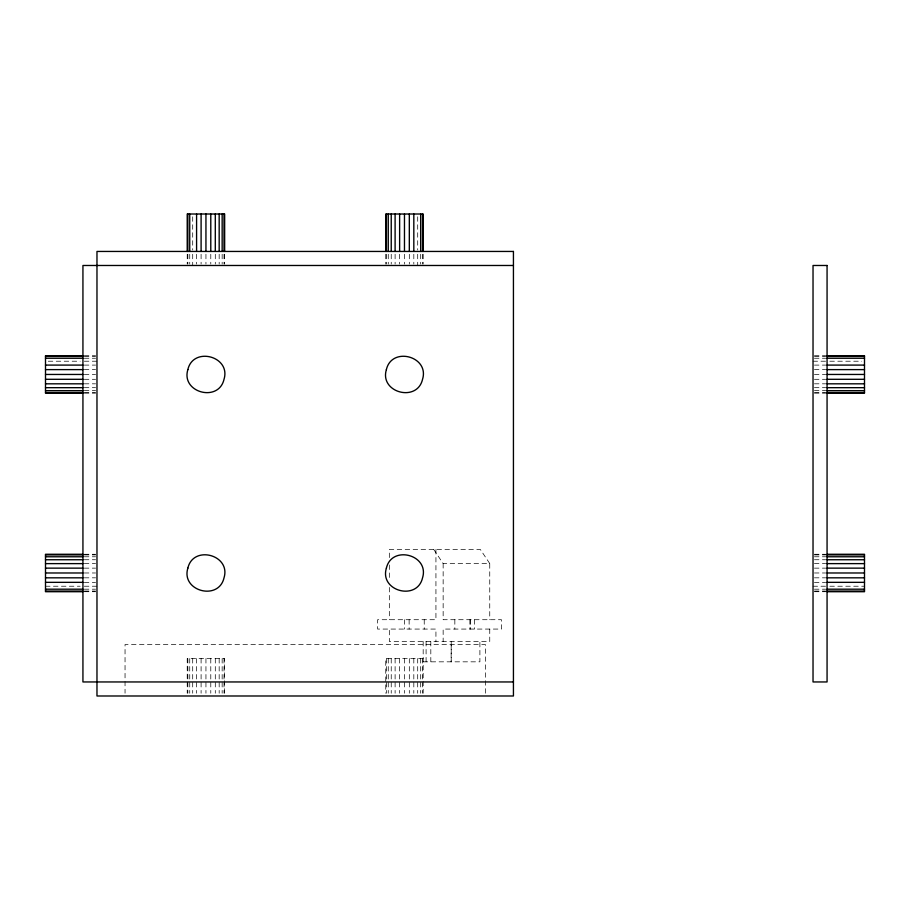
<?xml version="1.0" encoding="UTF-8"?>
<svg xmlns="http://www.w3.org/2000/svg" width="910" height="910" viewBox="0 0 910 910"><rect width="100%" height="100%" fill="white"/><g stroke="black" fill="none" stroke-linecap="round" stroke-linejoin="round"><path stroke-width="0.68" stroke-dasharray="4.55 3.41" d="M84.334 355.73L95.573 355.73M814.427 355.73L825.666 355.73M84.334 356.379L95.573 356.379M814.427 356.379L825.666 356.379M84.334 358.244L95.573 358.244M814.427 358.244L825.666 358.244M48.275 361.213L80.16 361.213M84.334 361.213L96.972 361.213M813.028 361.213L825.666 361.213M829.84 361.213L861.724 361.213M84.334 365.092L95.573 365.092M814.427 365.092L825.666 365.092M84.334 369.608L95.573 369.608M814.427 369.608L825.666 369.608M84.334 374.454L95.573 374.454M814.427 374.454L825.666 374.454M84.334 379.299L95.573 379.299M814.427 379.299L825.666 379.299M84.334 383.815L95.573 383.815M814.427 383.815L825.666 383.815M84.334 387.683L95.573 387.683M814.427 387.683L825.666 387.683M84.334 390.663L95.573 390.663M814.427 390.663L825.666 390.663M84.334 392.528L95.573 392.528M814.427 392.528L825.666 392.528M84.334 393.165L95.573 393.165M814.427 393.165L825.666 393.165M84.334 554.27L95.573 554.27M814.427 554.27L825.666 554.27M84.334 554.907L95.573 554.907M814.427 554.907L825.666 554.907M84.334 556.772L95.573 556.772M814.427 556.772L825.666 556.772M84.334 559.741L95.573 559.741M814.427 559.741L825.666 559.741M84.334 563.62L95.573 563.62M433.786 549.526L443.147 563.563L489.751 563.563L489.751 619.71M814.427 563.62L825.666 563.62M84.334 568.136L95.573 568.136M814.427 568.136L825.666 568.136M84.334 572.981L95.573 572.981M814.427 572.981L825.666 572.981M84.334 577.827L95.573 577.827M814.427 577.827L825.666 577.827M84.334 582.343L95.573 582.343M814.427 582.343L825.666 582.343M45.5 586.222L80.16 586.222M84.334 586.222L96.972 586.222M813.028 586.222L825.666 586.222M829.84 586.222L864.5 586.222M84.334 589.191L95.573 589.191M814.427 589.191L825.666 589.191M84.334 591.056L95.573 591.056M814.427 591.056L825.666 591.056M84.334 591.705L95.573 591.705M814.427 591.705L825.666 591.705M423.184 658.556L385.749 658.556L385.749 693.215M423.173 661.832L479.9 661.832L479.9 641.47M489.751 563.563L480.389 549.526L389.332 549.526L389.332 557.944M489.751 629.072L489.751 641.47L389.332 641.47L389.332 629.072M485.36 693.204L485.36 644.519L125.045 644.519L125.045 693.204M474.633 619.71L474.633 629.072M470.265 619.71L470.265 629.072M469.958 619.71L469.958 629.072M454.841 619.71L454.841 629.072M443.147 563.563L443.147 619.71L501.444 619.71L501.444 629.072L443.147 629.072L443.147 641.47M435.935 549.526L435.935 619.71L377.627 619.71L377.627 629.072L435.935 629.072L435.935 641.47M430.817 641.47L430.817 661.832M426.085 641.47L426.085 661.832M424.231 619.71L424.231 629.072M423.184 254.254L423.184 264.082M423.173 641.47L423.184 693.215M422.547 254.254L422.547 264.082M422.547 658.556L422.547 693.215M420.682 254.254L420.682 264.082M420.682 658.556L420.682 693.215M417.701 216.785L417.701 250.057M417.701 254.254L417.701 265.481M417.701 658.556L417.701 693.215M413.822 254.254L413.822 264.082M413.822 658.556L413.822 693.215M409.318 254.254L409.318 264.082M409.318 658.556L409.318 693.215M409.125 619.71L409.125 629.072M404.472 254.254L404.472 264.082M404.438 619.71L404.438 629.072M404.472 658.556L404.472 693.215M399.626 254.254L399.626 264.082M399.626 658.556L399.626 693.215M395.111 254.254L395.111 264.082M395.111 658.556L395.111 693.215M391.232 254.254L391.232 264.082M391.232 658.556L391.232 693.215M389.332 564.962L389.332 580.409M389.332 587.428L389.332 619.71M388.263 254.254L388.263 264.082M388.263 658.556L388.263 693.215M386.386 254.254L386.386 264.082M386.386 658.556L386.386 693.215M385.749 254.254L385.749 264.082M224.656 254.254L224.656 264.082M224.656 693.215L224.656 658.556L187.221 658.556L187.221 693.215M224.019 254.254L224.019 264.082M224.019 658.556L224.019 693.215M222.154 254.254L222.154 264.082M222.154 658.556L222.154 693.215M219.173 254.254L219.173 264.082M219.173 658.556L219.173 693.215M215.295 254.254L215.295 264.082M215.295 658.556L215.295 693.215M210.79 254.254L210.79 264.082M210.79 658.556L210.79 693.215M205.944 254.254L205.944 264.082M205.944 658.556L205.944 693.215M201.099 254.254L201.099 264.082M201.099 658.556L201.099 693.215M196.583 254.254L196.583 264.082M196.583 658.556L196.583 693.215M192.704 216.785L192.704 250.057M192.704 254.254L192.704 265.481M192.704 658.556L192.704 693.215M189.735 254.254L189.735 264.082M189.735 658.556L189.735 693.215M187.858 254.254L187.858 264.082M187.858 658.556L187.858 693.215M187.221 254.254L187.221 264.082M451.212 661.832L451.212 641.47L451.11 661.832"/><path stroke-width="1.36" d="M513.433 265.481L82.935 265.481L82.935 681.954L513.433 681.954M82.935 355.73L45.5 355.73L45.5 393.165L82.935 393.165M827.065 355.73L864.5 355.73L864.5 393.165L827.065 393.165M45.5 356.379L82.935 356.379M827.065 356.379L864.5 356.379M45.5 358.244L82.935 358.244M827.065 358.244L864.5 358.244M45.5 365.092L82.935 365.092M827.065 365.092L864.5 365.092M45.5 369.608L82.935 369.608M827.065 369.608L864.5 369.608M45.5 374.454L82.935 374.454M827.065 374.454L864.5 374.454M45.5 379.299L82.935 379.299M827.065 379.299L864.5 379.299M45.5 383.815L82.935 383.815M827.065 383.815L864.5 383.815M45.5 387.683L82.935 387.683M827.065 387.683L864.5 387.683M45.5 390.663L82.935 390.663M827.065 390.663L864.5 390.663M45.5 392.528L82.935 392.528M827.065 392.528L864.5 392.528M82.935 554.27L45.5 554.27L45.5 591.705L82.935 591.705M827.065 554.27L864.5 554.27L864.5 591.705L827.065 591.705M45.5 554.907L82.935 554.907M827.065 554.907L864.5 554.907M45.5 556.772L82.935 556.772M827.065 556.772L864.5 556.772M45.5 559.741L82.935 559.741M827.065 559.741L864.5 559.741M45.5 563.62L82.935 563.62M827.065 563.62L864.5 563.62M45.5 568.136L82.935 568.136M827.065 568.136L864.5 568.136M45.5 572.981L82.935 572.981M827.065 572.981L864.5 572.981M45.5 577.827L82.935 577.827M827.065 577.827L864.5 577.827M45.5 582.343L82.935 582.343M827.065 582.343L864.5 582.343M45.5 589.191L82.935 589.191M827.065 589.191L864.5 589.191M45.5 591.056L82.935 591.056M827.065 591.056L864.5 591.056M423.184 251.444L423.184 214.009L385.749 214.009L385.749 251.444M422.547 214.009L422.547 251.444M420.682 214.009L420.682 251.444M413.822 214.009L413.822 251.444M409.318 214.009L409.318 251.444M404.472 214.009L404.472 251.444M399.626 214.009L399.626 251.444M395.111 214.009L395.111 251.444M391.232 214.009L391.232 251.444M388.263 214.009L388.263 251.444M386.386 214.009L386.386 251.444M224.656 251.444L224.656 214.009L187.221 214.009L187.221 251.444M224.019 214.009L224.019 251.444M222.154 214.009L222.154 251.444M219.173 214.009L219.173 251.444M215.295 214.009L215.295 251.444M210.79 214.009L210.79 251.444M205.944 214.009L205.944 251.444M201.099 214.009L201.099 251.444M196.583 214.009L196.583 251.444M189.735 214.009L189.735 251.444M187.858 214.009L187.858 251.444M187.858 369.608C180.76 392.597 218.673 402.755 224.019 379.299C231.117 356.31 193.204 346.153 187.858 369.608M187.858 568.136C180.76 591.125 218.673 601.283 224.019 577.827C231.117 554.838 193.204 544.68 187.858 568.136M386.386 369.608C379.288 392.597 417.201 402.755 422.547 379.299C429.645 356.31 391.732 346.153 386.386 369.608M386.386 568.136C379.288 591.125 417.201 601.283 422.547 577.827C429.645 554.838 391.732 544.68 386.386 568.136M513.433 251.444L96.972 251.444L96.972 695.991L513.433 695.991L513.433 251.444M827.065 265.481L813.028 265.481L813.028 681.954L827.065 681.954L827.065 265.481"/></g></svg>
